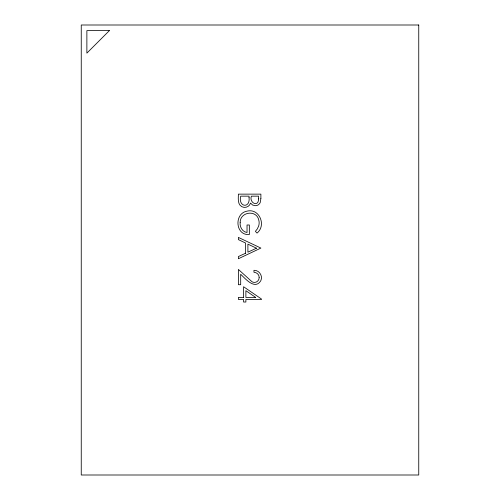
<?xml version="1.0" encoding="UTF-8"?>
<svg xmlns="http://www.w3.org/2000/svg" width="500" height="500" viewBox="0 0 500 500"><rect width="100%" height="100%" fill="white"/><g stroke="black" fill="none" stroke-linecap="round" stroke-linejoin="round"><path stroke-width="0.75" d="M249.05 197.494C250.481 208.669 238.025 207.387 240.688 196.156L249.05 196.156L249.05 197.494M258.569 198.894C258.719 207.425 248.944 203.044 251.363 196.156L258.569 196.156L258.569 198.894M240.162 222.356C239.556 226.8 242.319 231.9 247.031 232.5L247.031 225L249.344 225L249.344 234.519C235.275 235.794 233.988 213.531 246.912 211.169C259.381 207.844 266.606 225.469 257.038 233.081L255.4 231.35L257.35 228.875L258.656 226.006A10.2 10.2 0 0 0 258.844 220.381C256.881 209.444 240.138 211.631 240.162 222.356M259.15 277.525C259.231 280.019 257.144 282.438 254.587 282.406A5.281 5.281 0 0 1 251.938 281.694L238.381 269.425L238.381 284.713L240.688 284.713L240.688 274.244C245.25 278.656 254.975 290.3 260.794 280.744C263.15 276.038 259.212 270.056 253.956 270.287L253.956 272.306C256.731 272.356 259.281 274.656 259.15 277.525M260.881 198.525L260.156 202.769L258.712 204.537A5.475 5.475 0 0 1 255.306 205.675L252.625 205.056L250.519 203.075C249.594 206.706 245.188 208.456 241.944 206.75C237.319 204.4 238.394 198.306 238.381 194.137L260.881 194.137L260.881 198.525M109.375 30.625L86.875 53.125L86.875 30.625L109.375 30.625M245.594 253.231L238.381 256.556L238.381 258.75L260.881 248.081L238.381 237.406L238.381 239.613L245.594 243.031L245.594 253.231M256.494 248.2L247.9 252.169L247.9 244.125L256.494 248.2M418.75 25L81.25 25L81.25 475L418.75 475L418.75 25M243.569 297.406L238.381 297.406L238.381 299.425L243.569 299.425L243.569 302.019L245.881 302.019L245.881 299.425L261.456 299.425L261.456 299.012L243.569 286.731L243.569 297.406M255.65 297.406L245.881 297.406L245.881 290.7L255.65 297.406"/></g></svg>
